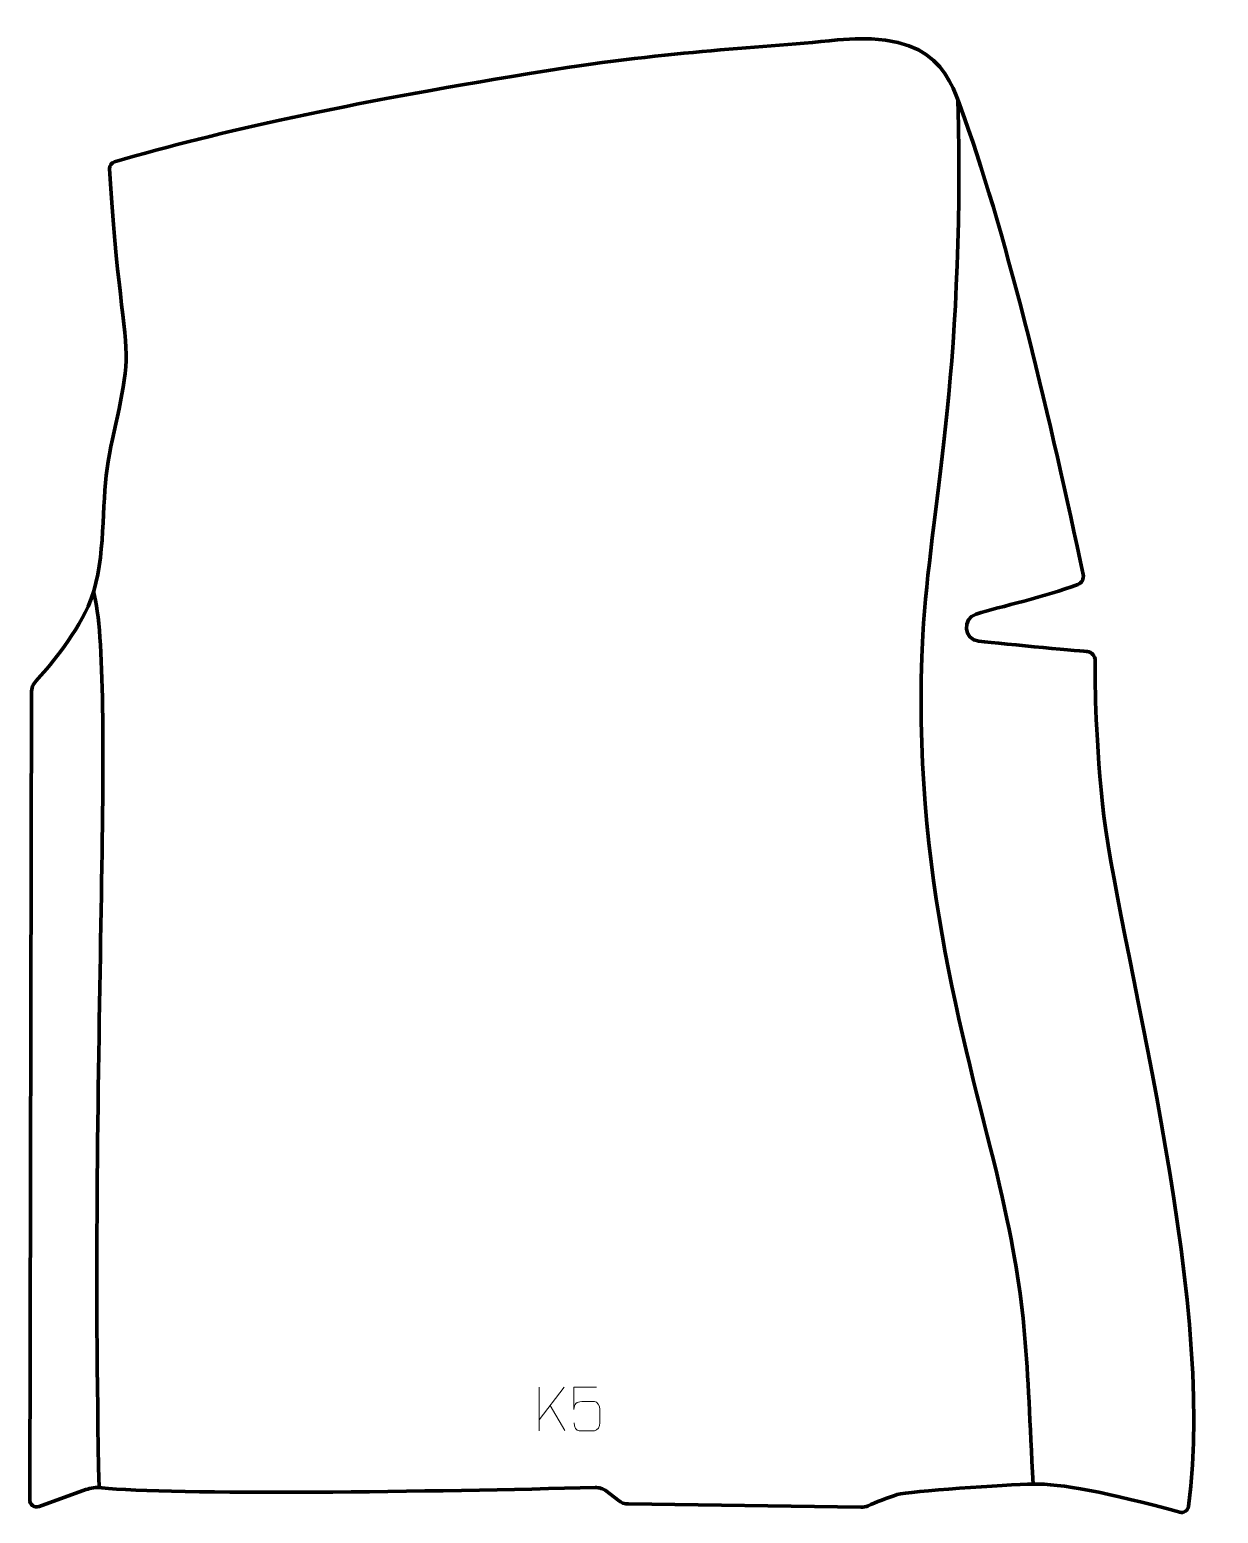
# Model space of a CAD drawing. Header units: millimetres. Extents: x -333 to 347, y -422 to 427.
import ezdxf

# ---------------------------------------------------------------- set-up
doc = ezdxf.new("R2010")
doc.units = ezdxf.units.MM
doc.header["$MEASUREMENT"] = 0
for name, color, linetype in [('layer 1', 7, 'Continuous'), ('layer 2', 7, 'Continuous'), ('layer 3', 7, 'Continuous')]:
    doc.layers.add(name, color=color, linetype=linetype)

msp = doc.modelspace()

# ---------------------------------------------------------------- linework, layer by layer
at = {"layer": 'layer 1', "color": 250, "lineweight": 9}
for points in [[(-41.5551, -349.7867), (-41.5551, -349.7867), (-41.5551, -374.7403), (-41.5551, -374.7403)], [(-27.1789, -349.7867), (-27.1789, -349.7867), (-41.5551, -368.4264), (-41.5551, -368.4264)], [(-26.8536, -374.6445), (-26.8536, -374.6445), (-35.3241, -360.3309), (-35.3241, -360.3309)]]:
    msp.add_open_spline(points, degree=3, dxfattribs=at)
msp.add_open_spline([(-8.8102, -349.8087), (-8.8102, -349.8087), (-21.6619, -349.8087), (-21.6619, -349.8087), (-21.6619, -349.8087), (-21.6616, -354.0393), (-21.6616, -358.2702), (-21.6619, -362.5014), (-21.6619, -362.5014), (-21.6622, -359.1913), (-20.0312, -358.1195), (-17.2192, -358.059), (-17.2192, -358.059), (-14.7796, -358.0587), (-12.3401, -358.0587), (-9.9009, -358.059), (-9.9009, -358.059), (-8.2511, -358.0522), (-6.7762, -360.4327), (-6.7477, -362.5014), (-6.7477, -362.5014), (-6.748, -365.0887), (-6.748, -367.6763), (-6.7477, -370.264), (-6.7477, -370.264), (-6.7015, -372.2234), (-8.2009, -374.6597), (-9.8268, -374.7182), (-9.8268, -374.7182), (-11.7833, -374.7179), (-16.6783, -374.7179), (-18.6353, -374.7182), (-18.6353, -374.7182), (-20.4808, -374.727), (-21.5879, -372.7622), (-21.6087, -370.2111)], degree=3, knots=[0, 0, 0, 0, 0.1, 0.1, 0.1, 0.1, 0.2, 0.2, 0.2, 0.2, 0.3, 0.3, 0.3, 0.3, 0.4, 0.4, 0.4, 0.4, 0.5, 0.5, 0.5, 0.5, 0.6, 0.6, 0.6, 0.6, 0.7, 0.7, 0.7, 0.7, 0.8, 0.8, 0.8, 0.8, 1, 1, 1, 1], dxfattribs=at)
at = {"layer": 'layer 2', "color": 230, "lineweight": 200}
msp.add_open_spline([(-333.0519, -414.2912), (-333.0519, -414.2912), (-332.0605, 47.3938), (-332.0605, 47.3938), (-332.0605, 47.3938), (-332.0553, 49.9056), (-331.1039, 52.3214), (-329.3985, 54.1661), (-329.3985, 54.1661), (-323.1918, 60.8801), (-307.6508, 78.6763), (-299.6674, 96.639), (-299.6674, 96.639), (-289.5469, 119.4098), (-291.8291, 150.2666), (-289.299, 171.519), (-289.299, 171.519), (-286.7689, 192.7717), (-278.4147, 218.5883), (-277.9088, 237.311), (-277.9088, 237.311), (-277.4111, 255.7246), (-283.8884, 284.1726), (-287.3517, 346.966), (-287.3517, 346.966), (-287.4543, 348.8283), (-286.2584, 350.5195), (-284.4659, 351.0356), (-284.4659, 351.0356), (-222.5361, 368.8646), (-154.2264, 383.9424), (-47.1668, 401.5111), (-47.1668, 401.5111), (32.8845, 414.6474), (77.8943, 415.4616), (129.1791, 420.6845), (129.1791, 420.6845), (186.8692, 426.5597), (193.8817, 398.2761), (201.8587, 375.9209), (201.8587, 375.9209), (226.792, 306.0466), (251.5855, 200.5233), (269.7286, 114.9606), (269.7286, 114.9606), (270.238, 112.5575), (268.9263, 110.1385), (266.6329, 109.2583), (266.6329, 109.2583), (248.2342, 102.1978), (222.4764, 96.6204), (208.5583, 92.3722), (208.5583, 92.3722), (200.2444, 89.8347), (201.3528, 77.6639), (209.999, 76.7681), (209.999, 76.7681), (225.5149, 75.1609), (272.1119, 70.8369), (272.1119, 70.8369), (272.1119, 70.8369), (274.6738, 70.5507), (276.6, 68.3647), (276.5562, 65.7876), (276.5562, 65.7876), (276.3805, 55.447), (276.4715, 27.5927), (280.7296, -16.2019), (280.7296, -16.2019), (287.7266, -88.1703), (347.0476, -296.3791), (329.9812, -418.02), (329.9812, -418.02), (329.6457, -420.4119), (327.2846, -421.9652), (324.9566, -421.3245), (324.9566, -421.3245), (283.8442, -410.0176), (256.1692, -404.8325), (241.1338, -405.1994), (241.1338, -405.1994), (225.5742, -405.5786), (170.1655, -409.3738), (163.3343, -411.2711), (163.3343, -411.2711), (158.212, -412.6945), (150.315, -416.0378), (146.6853, -417.6214), (146.6853, -417.6214), (145.3836, -418.1894), (143.9756, -418.4716), (142.5557, -418.4522), (142.5557, -418.4522), (142.5557, -418.4522), (9.5839, -416.6308), (9.5839, -416.6308), (9.5839, -416.6308), (7.3998, -416.6008), (5.2856, -415.8565), (3.5644, -414.5117), (3.5644, -414.5117), (3.5644, -414.5117), (-3.0936, -409.3107), (-3.0936, -409.3107), (-3.0936, -409.3107), (-4.9245, -407.8798), (-7.1935, -407.1319), (-9.5162, -407.1944), (-9.5162, -407.1944), (-99.1955, -409.607), (-253.3191, -411.7724), (-291.8475, -407.3418), (-291.8475, -407.3418), (-294.9251, -406.988), (-298.0433, -407.3637), (-300.9576, -408.4153), (-300.9576, -408.4153), (-300.9576, -408.4153), (-327.6943, -418.0624), (-327.6943, -418.0624), (-327.6943, -418.0624), (-330.3048, -419.0043), (-333.0578, -417.0665), (-333.0519, -414.2912)], degree=3, knots=[0, 0, 0, 0, 0.03125, 0.03125, 0.03125, 0.03125, 0.0625, 0.0625, 0.0625, 0.0625, 0.09375, 0.09375, 0.09375, 0.09375, 0.125, 0.125, 0.125, 0.125, 0.15625, 0.15625, 0.15625, 0.15625, 0.1875, 0.1875, 0.1875, 0.1875, 0.21875, 0.21875, 0.21875, 0.21875, 0.25, 0.25, 0.25, 0.25, 0.28125, 0.28125, 0.28125, 0.28125, 0.3125, 0.3125, 0.3125, 0.3125, 0.34375, 0.34375, 0.34375, 0.34375, 0.375, 0.375, 0.375, 0.375, 0.40625, 0.40625, 0.40625, 0.40625, 0.4375, 0.4375, 0.4375, 0.4375, 0.46875, 0.46875, 0.46875, 0.46875, 0.5, 0.5, 0.5, 0.5, 0.53125, 0.53125, 0.53125, 0.53125, 0.5625, 0.5625, 0.5625, 0.5625, 0.59375, 0.59375, 0.59375, 0.59375, 0.625, 0.625, 0.625, 0.625, 0.65625, 0.65625, 0.65625, 0.65625, 0.6875, 0.6875, 0.6875, 0.6875, 0.71875, 0.71875, 0.71875, 0.71875, 0.75, 0.75, 0.75, 0.75, 0.78125, 0.78125, 0.78125, 0.78125, 0.8125, 0.8125, 0.8125, 0.8125, 0.84375, 0.84375, 0.84375, 0.84375, 0.875, 0.875, 0.875, 0.875, 0.90625, 0.90625, 0.90625, 0.90625, 0.9375, 0.9375, 0.9375, 0.9375, 1, 1, 1, 1], dxfattribs=at)
at = {"layer": 'layer 3', "color": 142, "lineweight": 200}
msp.add_open_spline([(241.1339, -405.1993), (236.9803, -333.2082), (238.5738, -306.1149), (221.8398, -234.3973), (221.8398, -234.3973), (205.1054, -162.6797), (170.4281, -55.7263), (178.0121, 80.3628), (178.0121, 80.3628), (182.0532, 152.872), (201.9181, 223.798), (198.0929, 386.4183)], degree=3, knots=[0, 0, 0, 0, 0.25, 0.25, 0.25, 0.25, 0.5, 0.5, 0.5, 0.5, 1, 1, 1, 1], dxfattribs=at)
msp.add_open_spline([(-293.3329, -407.2298), (-298.911, -159.8045), (-283.5182, 54.9017), (-296.4927, 105.2841)], degree=3, dxfattribs=at)

doc.saveas('drawing.dxf')
